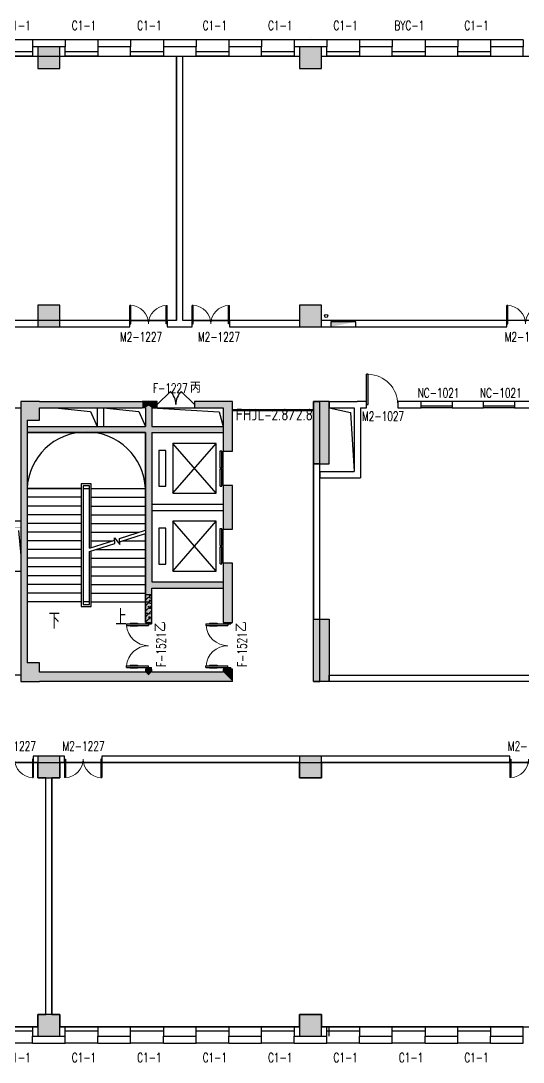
# Model space of a CAD drawing. Extents: x 1456273 to 1532071, y 313528 to 416301.
# Drawn here: x 1481734 to 1497859, y 382828 to 416301 of the extents above; entities that cross this region are included whole.
import ezdxf

# ---------------------------------------------------------------- set-up
doc = ezdxf.new("R2010")
doc.units = 0
doc.header["$LTSCALE"] = 1000
doc.header["$MEASUREMENT"] = 0
for name, color, linetype in [('body', 30, 'Continuous'), ('RM', 4, 'Continuous'), ('消防', 222, 'Continuous')]:
    doc.layers.add(name, color=color, linetype=linetype)
doc.styles.add('-宋体', font='GBENOR.shx', dxfattribs={"bigfont": 'GBCBIG.shx'})
doc.styles.add('_TCH_DIM', font='SIMPLEX', dxfattribs={"bigfont": 'GBCBIG'})
doc.styles.add('_TCH_WINDOW', font='txt.shx', dxfattribs={"height": 3.5, "bigfont": 'hztxt.shx'})

# ---------------------------------------------------------------- blocks, each defined once
blk = doc.blocks.new('cde')
at = {"layer": '消防'}
blk.add_hatch(color=256, dxfattribs=at).paths.add_polyline_path([(-873427, -271674), (-874227, -271674), (-873427, -271834)])
blk.add_lwpolyline([(-874227, -271674), (-873427, -271674), (-873427, -271834), (-874227, -271834)], close=True, dxfattribs=at)
blk = doc.blocks.new('$WINLIB2D$00000004')
for p, q in [((-0.5, 0.5), (0.5, 0.5)), ((-0.5, 0.241), (0.5, 0.241)), ((-0.5, -0.5), (0.5, -0.5))]:
    blk.add_line(p, q)
blk = doc.blocks.new('$DorLib2D$00000002')
for p, q in [((-0.5, 0), (-0.5, 0.4875)), ((-0.475, 0.4875), (-0.5, 0.4875)), ((-0.475, 0), (-0.475, 0.4875)), ((0.475, 0), (0.475, 0.4875)), ((0.475, 0.4875), (0.5, 0.4875)), ((0.5, 0), (0.5, 0.4875)), ((-0.5, 0), (-0.475, 0)), ((0.5, 0), (0.475, 0))]:
    blk.add_line(p, q)
at = {"lineweight": 13}
for centre, start, end in [((-0.4875, 0), 0, 88.53072), ((0.4875, 0), 91.46928, 180)]:
    blk.add_arc(centre, 0.4875, start, end, dxfattribs=at)
blk = doc.blocks.new('$DorLib2D$00000116')
at = {"color": 0}
for p, q in [((-0.5, 0), (-0.146, 0.354)), ((0.5, 0), (0.146, 0.354))]:
    blk.add_line(p, q, dxfattribs=at)
for centre, start, end in [((-0.5, 0), 0, 45), ((0.5, 0), 135, 180)]:
    blk.add_arc(centre, 0.5, start, end, dxfattribs=at)
blk = doc.blocks.new('$TCHSYS$LDOR22D')
for p, q in [((-0.517, 0.833), (-0.017, 0.833)), ((-0.517, 0.833), (-0.517, 0.667)), ((-0.517, 0.667), (-0.017, 0.667)), ((-0.017, 0.833), (-0.017, 0.667)), ((0.017, 0.833), (0.017, 0.667)), ((0.017, 0.833), (0.517, 0.833)), ((0.017, 0.667), (0.517, 0.667)), ((0.517, 0.833), (0.517, 0.667)), ((-0.5, 0.5), (0.5, 0.5))]:
    blk.add_line(p, q)
blk = doc.blocks.new('$DorLib2D$00000011')
for p, q in [((-0.467, 0.471), (-0.467, -0.062)), ((-0.467, 0.471), (-0.433, 0.471)), ((-0.433, 0.471), (-0.433, 0.004)), ((0.433, 0.471), (0.433, 0.004)), ((0.467, 0.471), (0.433, 0.471)), ((0.467, 0.471), (0.467, -0.062)), ((-0.483, 0.396), (-0.467, 0.396)), ((-0.483, 0.235), (-0.467, 0.235)), ((-0.417, 0.396), (-0.433, 0.396)), ((-0.417, 0.235), (-0.433, 0.235)), ((0.417, 0.396), (0.433, 0.396)), ((0.417, 0.235), (0.433, 0.235)), ((0.483, 0.396), (0.467, 0.396)), ((0.483, 0.235), (0.467, 0.235)), ((-0.5, 0.004), (-0.433, 0.004)), ((-0.5, 0.004), (-0.5, -0.062)), ((0.5, 0.004), (0.433, 0.004)), ((0.5, 0.004), (0.5, -0.062)), ((-0.5, -0.062), (-0.467, -0.062)), ((0.5, -0.062), (0.467, -0.062))]:
    blk.add_line(p, q)
at = {"lineweight": 13}
for p, q in [((-0.483, 0.396), (-0.483, 0.235)), ((-0.417, 0.396), (-0.417, 0.235)), ((0.417, 0.396), (0.417, 0.235)), ((0.483, 0.396), (0.483, 0.235))]:
    blk.add_line(p, q, dxfattribs=at)
for centre, start, end in [((-0.467, 0.004), 0, 85.904), ((0.467, 0.004), 94.096, 180)]:
    blk.add_arc(centre, 0.467, start, end, dxfattribs=at)
blk = doc.blocks.new('$DorLib2D$00000001')
for p, q in [((0.45, 0.975), (0.5, 0.975)), ((0.45, 0), (0.45, 0.975)), ((0.5, 0), (0.5, 0.975)), ((0.5, 0), (0.45, 0))]:
    blk.add_line(p, q)
at = {"lineweight": 13}
blk.add_arc((0.475, 0), 0.975, 91.4693, 180, dxfattribs=at)

msp = doc.modelspace()

# ---------------------------------------------------------------- hatches: boundary and pattern name
at = {"layer": 'body'}
for points in [[(1482284, 414765), (1482984, 414765), (1482984, 415465), (1482284, 415465)], [(1490684, 414765), (1491384, 414765), (1491384, 415465), (1490684, 415465)], [(1482284, 406464), (1482984, 406464), (1482984, 407164), (1482284, 407164)], [(1490684, 406464), (1491384, 406464), (1491384, 407164), (1490684, 407164)], [(1481734, 404065), (1481734, 403465), (1482334, 403465), (1482334, 404065)], [(1482334, 404065), (1482334, 403865), (1484284, 403865), (1484284, 404065)], [(1484284, 404065), (1484284, 403865), (1485634, 403865), (1485634, 404065)], [(1485834, 403931), (1485834, 404065), (1485634, 404065), (1485634, 403865), (1485734, 403865)], [(1485934, 403865), (1486109, 403865), (1486109, 404065), (1485834, 404065), (1485834, 403931)], [(1488534, 404065), (1487309, 404065), (1487309, 403865), (1488234, 403865)], [(1488234, 403865), (1488234, 402465), (1488534, 402465), (1488534, 404065)], [(1491634, 404065), (1491134, 404065), (1491134, 402065), (1491634, 402065)], [(1485834, 403931), (1485734, 403865), (1485734, 403265), (1485834, 403165), (1485934, 403265), (1485934, 403865)], [(1481934, 403465), (1481734, 403465), (1481734, 395665), (1481934, 395665)], [(1481934, 403065), (1484284, 403065), (1484284, 403265), (1481934, 403265)], [(1484284, 403265), (1484284, 403065), (1485734, 403065), (1485834, 403165), (1485734, 403265)], [(1485834, 403165), (1485734, 403065), (1485734, 400765), (1485934, 400765), (1485934, 403065)], [(1485834, 403165), (1485934, 403065), (1488234, 403065), (1488234, 403265), (1485934, 403265)], [(1488534, 399965), (1488534, 401365), (1488234, 401365), (1488234, 399965)], [(1485934, 400765), (1485734, 400765), (1485734, 398265), (1485868, 398198), (1485934, 398265)], [(1488534, 396965), (1488534, 398865), (1488234, 398865), (1488234, 396965)], [(1485734, 398265), (1485734, 396965), (1485934, 396965), (1485934, 398065), (1485868, 398198)], [(1485868, 398198), (1485934, 398065), (1488234, 398065), (1488234, 398265), (1485934, 398265)], [(1491634, 395065), (1491134, 395065), (1491134, 397065), (1491634, 397065)], [(1481734, 395665), (1481734, 395065), (1482334, 395065), (1482334, 395665)], [(1485834, 395265), (1485734, 395365), (1482334, 395365), (1482334, 395065), (1485834, 395065)], [(1485934, 395365), (1485934, 395465), (1485734, 395465), (1485734, 395365), (1485834, 395265)], [(1488534, 395065), (1488234, 395365), (1485934, 395365), (1485834, 395265), (1485834, 395065)], [(1488534, 395065), (1488534, 395465), (1488234, 395465), (1488234, 395365)], [(1482284, 391964), (1482984, 391964), (1482984, 392664), (1482284, 392664)], [(1490684, 391964), (1491384, 391964), (1491384, 392664), (1490684, 392664)], [(1482284, 383665), (1482984, 383665), (1482984, 384364), (1482284, 384364)], [(1490684, 383665), (1491384, 383665), (1491384, 384364), (1490684, 384364)]]:
    msp.add_hatch(color=256, dxfattribs=at).paths.add_polyline_path(points)
h = msp.add_hatch(dxfattribs=at)
h.set_pattern_fill('钢筋混凝土', color=256, scale=50, style=0)
h.set_pattern_definition([(45, (0, 0), (-88.388348, 88.388348), []), (50, (0, 0), (358.63009, -31.37607), [37.5, -412.5]), (355, (0, 0), (-69.37567, 376.09607), [30, -330]), (100.4514, (29.9, -2.6), (289.25469, 344.71977), [31.870095, -350.57106]), (46.1842, (0, 100), (533.62052, -82.75951), [56.25, -618.75]), (96.6356, (44.47, 93.1), (467.33135, 487.05894), [47.80514, -525.8565]), (351.1842, (0, 100), (467.33097, 487.0593), [45, -495]), (21, (50, 75), (298.453526, -201.309445), [37.5, -412.5]), (326, (50, 75), (121.65767, 362.57502), [30, -330]), (71.4514, (74.87, 58.22), (420.111314, 161.26525), [31.870095, -350.57106]), (37.5, (0, 0), (6.079928, 166.446927), [0, -326, 0, -335, 0, -331.25]), (7.5, (0, 0), (131.534769, 197.205856), [0, -191, 0, -318.5, 0, -126.25]), (327.5, (-111.5, 0), (266.911218, -11.277436), [0, -125, 0, -390, 0, -517.5]), (317.5, (-161.5, 0), (291.593085, 50.05249), [0, -162.5, 0, -259, 0, -367.5])])
h.paths.add_polyline_path([(1485934, 396965), (1485934, 397865), (1485734, 397865), (1485734, 396965)])

# ---------------------------------------------------------------- linework, layer by layer
for p, q in [((1491034, 415765), (1491034, 415765)), ((1483159, 415690), (1482109, 415690)), ((1482109, 415690), (1482109, 415465)), ((1483159, 415465), (1482109, 415465)), ((1482109, 415465), (1482109, 415165)), ((1482984, 415465), (1482284, 415465)), ((1482284, 415465), (1482284, 414765)), ((1482984, 414765), (1482984, 415465)), ((1483159, 415690), (1483159, 415465)), ((1483159, 415165), (1483159, 415465)), ((1485259, 415690), (1484209, 415690)), ((1484209, 415690), (1484209, 415465)), ((1485259, 415465), (1484209, 415465)), ((1484209, 415465), (1484209, 415165)), ((1485259, 415690), (1485259, 415465)), ((1485259, 415165), (1485259, 415465)), ((1487359, 415690), (1486309, 415690)), ((1486309, 415690), (1486309, 415465)), ((1487359, 415465), (1486309, 415465)), ((1486309, 415465), (1486309, 415165)), ((1487359, 415690), (1487359, 415465)), ((1487359, 415165), (1487359, 415465)), ((1489459, 415690), (1488409, 415690)), ((1488409, 415690), (1488409, 415465)), ((1489459, 415465), (1488409, 415465)), ((1488409, 415465), (1488409, 415165)), ((1489459, 415690), (1489459, 415465)), ((1489459, 415165), (1489459, 415465)), ((1491034, 415690), (1490509, 415690)), ((1490509, 415690), (1490509, 415465)), ((1490684, 415465), (1490509, 415465)), ((1490509, 415465), (1490509, 415165)), ((1491384, 415465), (1490684, 415465)), ((1490684, 415465), (1490684, 414765)), ((1491559, 415690), (1491034, 415690)), ((1491559, 415465), (1491384, 415465)), ((1491384, 414765), (1491384, 415465)), ((1491559, 415690), (1491559, 415465)), ((1491559, 415165), (1491559, 415465)), ((1493659, 415690), (1492609, 415690)), ((1492609, 415690), (1492609, 415465)), ((1493659, 415465), (1492609, 415465)), ((1492609, 415465), (1492609, 415165)), ((1493659, 415690), (1493659, 415465)), ((1493659, 415165), (1493659, 415465)), ((1495759, 415690), (1494709, 415690)), ((1494709, 415690), (1494709, 415465)), ((1495759, 415465), (1494709, 415465)), ((1494709, 415465), (1494709, 415165)), ((1495759, 415690), (1495759, 415465)), ((1495759, 415165), (1495759, 415465)), ((1497859, 415690), (1496809, 415690)), ((1496809, 415690), (1496809, 415465)), ((1497859, 415465), (1496809, 415465)), ((1496809, 415465), (1496809, 415165)), ((1497859, 415690), (1497859, 415465)), ((1497859, 415165), (1497859, 415465)), ((1482109, 415165), (1483159, 415165)), ((1484209, 415165), (1485259, 415165)), ((1486309, 415165), (1487359, 415165)), ((1486734, 406664), (1486734, 415165)), ((1486734, 415165), (1486934, 415165)), ((1486934, 406664), (1486934, 415165)), ((1488409, 415165), (1489459, 415165)), ((1490509, 415165), (1490684, 415165)), ((1491384, 415165), (1491559, 415165)), ((1492609, 415165), (1493659, 415165)), ((1494709, 415165), (1495759, 415165)), ((1496809, 415165), (1497859, 415165)), ((1482284, 414765), (1482984, 414765)), ((1490684, 414765), (1491384, 414765)), ((1482984, 407164), (1482284, 407164)), ((1482284, 407164), (1482284, 406464)), ((1482984, 406464), (1482984, 407164)), ((1491384, 407164), (1490684, 407164)), ((1490684, 407164), (1490684, 406464)), ((1491384, 406464), (1491384, 407164)), ((1485234, 406664), (1476034, 406664)), ((1476034, 406464), (1485234, 406464)), ((1482284, 406464), (1482984, 406464)), ((1485234, 406464), (1485234, 406664)), ((1486734, 406664), (1486434, 406664)), ((1486434, 406664), (1486434, 406464)), ((1486434, 406464), (1486834, 406464)), ((1486834, 406464), (1487234, 406464)), ((1487234, 406664), (1486934, 406664)), ((1487234, 406464), (1487234, 406664)), ((1490684, 406664), (1488434, 406664)), ((1488434, 406664), (1488434, 406464)), ((1488434, 406464), (1490684, 406464)), ((1490684, 406464), (1491384, 406464)), ((1497334, 406664), (1491384, 406664)), ((1491384, 406464), (1497334, 406464)), ((1497334, 406464), (1497334, 406664)), ((1481734, 404065), (1481734, 403465)), ((1482334, 404065), (1481734, 404065)), ((1482334, 404065), (1484284, 404065)), ((1484284, 404065), (1485634, 404065)), ((1485834, 404065), (1485634, 404065)), ((1486109, 404065), (1485834, 404065)), ((1486109, 403865), (1486109, 404065)), ((1488534, 404065), (1487309, 404065)), ((1487309, 404065), (1487309, 403865)), ((1488534, 402465), (1488534, 404065)), ((1491134, 395065), (1491134, 404065)), ((1491134, 404065), (1491334, 404065)), ((1491334, 395065), (1491334, 404065)), ((1491634, 404065), (1492534, 404065)), ((1491634, 404065), (1491634, 403865)), ((1492834, 404065), (1492536, 404065)), ((1492834, 403865), (1492834, 404065)), ((1494584, 404065), (1493834, 404065)), ((1493834, 404065), (1493834, 403865)), ((1494584, 403865), (1494584, 404065)), ((1496584, 404065), (1495584, 404065)), ((1495584, 404065), (1495584, 403865)), ((1496584, 403865), (1496584, 404065)), ((1498334, 404065), (1497584, 404065)), ((1497584, 404065), (1497584, 403865)), ((1482334, 403865), (1484284, 403865)), ((1482334, 403465), (1482334, 403865)), ((1482834, 403865), (1483975, 403740)), ((1483975, 403740), (1484184, 403265)), ((1484184, 403865), (1484184, 403265)), ((1484284, 403865), (1485634, 403865)), ((1484384, 403865), (1485525, 403740)), ((1484384, 403865), (1484384, 403265)), ((1485525, 403740), (1485734, 403265)), ((1485734, 403865), (1485634, 403865)), ((1485734, 403865), (1485734, 403265)), ((1485934, 403865), (1486109, 403865)), ((1485934, 403865), (1485934, 403265)), ((1485934, 403860), (1488101, 403735)), ((1486075, 403865), (1487309, 403865)), ((1487309, 403865), (1488234, 403865)), ((1488101, 403735), (1488234, 403265)), ((1488234, 403865), (1488234, 402465)), ((1491634, 403865), (1492314, 403716)), ((1491634, 403865), (1492434, 403865)), ((1492314, 403716), (1492434, 401815)), ((1492434, 403865), (1492434, 401815)), ((1492634, 403865), (1492634, 401615)), ((1492634, 403865), (1492834, 403865)), ((1493834, 403865), (1494584, 403865)), ((1495584, 403865), (1496584, 403865)), ((1497584, 403865), (1498334, 403865)), ((1481734, 403465), (1481734, 395665)), ((1481934, 403465), (1481934, 395665)), ((1481934, 403465), (1482334, 403465)), ((1481934, 403265), (1484284, 403265)), ((1481934, 403265), (1481934, 403065)), ((1481934, 403065), (1484284, 403065)), ((1485734, 403065), (1481934, 403065)), ((1481934, 403065), (1481934, 401265)), ((1484284, 403265), (1485734, 403265)), ((1484284, 403065), (1485734, 403065)), ((1485734, 403065), (1485734, 400765)), ((1485734, 401265), (1485734, 403065)), ((1485934, 403265), (1488234, 403265)), ((1485934, 403065), (1488234, 403065)), ((1485934, 403065), (1485934, 400765)), ((1488234, 403265), (1488234, 403065)), ((1488009, 402715), (1486609, 402715)), ((1486609, 402715), (1486609, 401115)), ((1486609, 401115), (1488009, 402715)), ((1488009, 401115), (1486609, 402715)), ((1488009, 401115), (1488009, 402715)), ((1486384, 402490), (1486159, 402490)), ((1486159, 402490), (1486159, 401340)), ((1486384, 401340), (1486384, 402490)), ((1488234, 402465), (1488534, 402465)), ((1491334, 401815), (1492434, 401815)), ((1491334, 401815), (1491334, 401615)), ((1483994, 401415), (1483674, 401415)), ((1483674, 401415), (1483674, 397475)), ((1483934, 401355), (1483734, 401355)), ((1483734, 401355), (1483734, 397535)), ((1483934, 399346), (1483934, 401355)), ((1483994, 399365), (1483994, 401415)), ((1486159, 401340), (1486384, 401340)), ((1488534, 401365), (1488234, 401365)), ((1488234, 401365), (1488234, 399965)), ((1488534, 399965), (1488534, 401365)), ((1491334, 401615), (1492634, 401615)), ((1481934, 401265), (1481934, 397625)), ((1483674, 401265), (1481934, 401265)), ((1481934, 401265), (1483674, 401265)), ((1483734, 401265), (1483734, 397625)), ((1483734, 401265), (1483934, 401265)), ((1483934, 399346), (1483934, 401265)), ((1483994, 401265), (1485734, 401265)), ((1483994, 401265), (1485734, 401265)), ((1485734, 399929), (1485734, 401265)), ((1486609, 401115), (1488009, 401115)), ((1483674, 400985), (1481934, 400985)), ((1483674, 400705), (1481934, 400705)), ((1483994, 400985), (1485734, 400985)), ((1483994, 400705), (1485734, 400705)), ((1485734, 400765), (1485734, 398265)), ((1485934, 400765), (1488234, 400765)), ((1485934, 400765), (1485934, 398265)), ((1488234, 400765), (1488234, 400565)), ((1483674, 400425), (1481934, 400425)), ((1483994, 400425), (1485734, 400425)), ((1485934, 400565), (1488234, 400565)), ((1483674, 400145), (1481934, 400145)), ((1483994, 400145), (1485734, 400145)), ((1488009, 400215), (1486609, 400215)), ((1486609, 400215), (1486609, 398615)), ((1486609, 398615), (1488009, 400215)), ((1488009, 398615), (1486609, 400215)), ((1488009, 398615), (1488009, 400215)), ((1481660, 399914), (1481734, 399115)), ((1483674, 399865), (1481934, 399865)), ((1483994, 399865), (1485537, 399865)), ((1484751, 399505), (1484742, 399683)), ((1484742, 399683), (1484908, 399471)), ((1484898, 399658), (1485734, 399929)), ((1484903, 399554), (1485734, 399823)), ((1485734, 397625), (1485734, 399823)), ((1486384, 399990), (1486159, 399990)), ((1486159, 399990), (1486159, 398840)), ((1486384, 398840), (1486384, 399990)), ((1488234, 399965), (1488534, 399965)), ((1483674, 399585), (1481934, 399585)), ((1483934, 399346), (1484746, 399609)), ((1483934, 399241), (1484751, 399505)), ((1483994, 399585), (1484672, 399585)), ((1484908, 399471), (1484898, 399658)), ((1484997, 399585), (1485734, 399585)), ((1483674, 399305), (1481934, 399305)), ((1483674, 399025), (1481934, 399025)), ((1483934, 397625), (1483934, 399241)), ((1483934, 397535), (1483934, 399241)), ((1483994, 397475), (1483994, 399260)), ((1483994, 399025), (1485734, 399025)), ((1484132, 399305), (1485734, 399305)), ((1483674, 398745), (1481934, 398745)), ((1483994, 398745), (1485734, 398745)), ((1486159, 398840), (1486384, 398840)), ((1488534, 398865), (1488234, 398865)), ((1488234, 398865), (1488234, 396965)), ((1488534, 396965), (1488534, 398865)), ((1483674, 398465), (1481934, 398465)), ((1483994, 398465), (1485734, 398465)), ((1486609, 398615), (1488009, 398615)), ((1483674, 398185), (1481934, 398185)), ((1483994, 398185), (1485734, 398185)), ((1485734, 398265), (1485734, 396965)), ((1485934, 398265), (1488234, 398265)), ((1485934, 398065), (1488234, 398065)), ((1485934, 396965), (1485934, 398065)), ((1488234, 398265), (1488234, 398065)), ((1483674, 397905), (1481934, 397905)), ((1483994, 397905), (1485734, 397905)), ((1485734, 396965), (1485734, 397865)), ((1485734, 397865), (1485934, 397865)), ((1485934, 396965), (1485934, 397865)), ((1483674, 397625), (1481934, 397625)), ((1483674, 397475), (1483994, 397475)), ((1483934, 397625), (1483734, 397625)), ((1483734, 397535), (1483934, 397535)), ((1483994, 397625), (1485734, 397625)), ((1485734, 396965), (1485934, 396965)), ((1485734, 396965), (1485934, 396965)), ((1488234, 396965), (1488534, 396965)), ((1481734, 395665), (1481734, 395065)), ((1482334, 395665), (1481934, 395665)), ((1482334, 395365), (1482334, 395665)), ((1485734, 395365), (1482334, 395365)), ((1485934, 395465), (1485734, 395465)), ((1485734, 395465), (1485734, 395365)), ((1485934, 395365), (1485934, 395465)), ((1488234, 395365), (1485934, 395365)), ((1488534, 395465), (1488234, 395465)), ((1488234, 395465), (1488234, 395365)), ((1488534, 395065), (1488534, 395465)), ((1481734, 395065), (1482334, 395065)), ((1485834, 395065), (1482334, 395065)), ((1488534, 395065), (1485834, 395065)), ((1491134, 395065), (1491334, 395065)), ((1482284, 392664), (1482134, 392664)), ((1482134, 392664), (1482134, 392465)), ((1482984, 392664), (1482284, 392664)), ((1482284, 392664), (1482284, 391964)), ((1483135, 392664), (1482984, 392664)), ((1482984, 391964), (1482984, 392664)), ((1483135, 392465), (1483135, 392664)), ((1490684, 392664), (1484335, 392664)), ((1484335, 392664), (1484335, 392465)), ((1491384, 392664), (1490684, 392664)), ((1490684, 392664), (1490684, 391964)), ((1497434, 392664), (1491384, 392664)), ((1491384, 391964), (1491384, 392664)), ((1497434, 392465), (1497434, 392664)), ((1482134, 392465), (1482284, 392465)), ((1482984, 392465), (1483135, 392465)), ((1484335, 392465), (1490684, 392465)), ((1491384, 392465), (1497434, 392465)), ((1482284, 391964), (1482984, 391964)), ((1482534, 384364), (1482534, 391964)), ((1482734, 384364), (1482734, 391964)), ((1490684, 391964), (1491384, 391964)), ((1482984, 384364), (1482284, 384364)), ((1482284, 384364), (1482284, 383665)), ((1482984, 383665), (1482984, 384364)), ((1491384, 384364), (1490684, 384364)), ((1490684, 384364), (1490684, 383665)), ((1491384, 383665), (1491384, 384364)), ((1482284, 383965), (1482109, 383965)), ((1482109, 383965), (1482109, 383665)), ((1483159, 383965), (1482984, 383965)), ((1483159, 383665), (1483159, 383965)), ((1485259, 383965), (1484209, 383965)), ((1484209, 383965), (1484209, 383665)), ((1485259, 383665), (1485259, 383965)), ((1487359, 383965), (1486309, 383965)), ((1486309, 383965), (1486309, 383665)), ((1487359, 383665), (1487359, 383965)), ((1489459, 383965), (1488409, 383965)), ((1488409, 383965), (1488409, 383665)), ((1489459, 383665), (1489459, 383965)), ((1490684, 383965), (1490509, 383965)), ((1490509, 383965), (1490509, 383665)), ((1491559, 383965), (1491384, 383965)), ((1491559, 383665), (1491559, 383965)), ((1491634, 383965), (1491634, 383965)), ((1491634, 383665), (1491634, 383965)), ((1493659, 383965), (1492609, 383965)), ((1492609, 383965), (1492609, 383665)), ((1493659, 383665), (1493659, 383965)), ((1495759, 383965), (1494709, 383965)), ((1494709, 383965), (1494709, 383665)), ((1495759, 383665), (1495759, 383965)), ((1497859, 383965), (1496809, 383965)), ((1496809, 383965), (1496809, 383665)), ((1497859, 383665), (1497859, 383965)), ((1482109, 383665), (1482284, 383665)), ((1482109, 383440), (1482109, 383665)), ((1482284, 383665), (1482984, 383665)), ((1482984, 383665), (1483159, 383665)), ((1483159, 383440), (1483159, 383665)), ((1484209, 383665), (1485259, 383665)), ((1484209, 383440), (1484209, 383665)), ((1485259, 383440), (1485259, 383665)), ((1486309, 383665), (1487359, 383665)), ((1486309, 383440), (1486309, 383665)), ((1487359, 383440), (1487359, 383665)), ((1488409, 383665), (1489459, 383665)), ((1488409, 383440), (1488409, 383665)), ((1489459, 383440), (1489459, 383665)), ((1490509, 383665), (1490684, 383665)), ((1490509, 383440), (1490509, 383665)), ((1490684, 383665), (1491384, 383665)), ((1491384, 383665), (1491559, 383665)), ((1491559, 383440), (1491559, 383665)), ((1491634, 383665), (1491634, 383665)), ((1492609, 383665), (1493659, 383665)), ((1492609, 383440), (1492609, 383665)), ((1493659, 383440), (1493659, 383665)), ((1494709, 383665), (1495759, 383665)), ((1494709, 383440), (1494709, 383665)), ((1495759, 383440), (1495759, 383665)), ((1496809, 383665), (1497859, 383665)), ((1496809, 383440), (1496809, 383665)), ((1497859, 383440), (1497859, 383665)), ((1482109, 383440), (1482634, 383440)), ((1482634, 383440), (1483159, 383440)), ((1484209, 383440), (1485259, 383440)), ((1486309, 383440), (1487359, 383440)), ((1488409, 383440), (1489459, 383440)), ((1490509, 383440), (1491034, 383440)), ((1491034, 383440), (1491559, 383440)), ((1492609, 383440), (1493659, 383440)), ((1494709, 383440), (1495759, 383440)), ((1496809, 383440), (1497859, 383440))]:
    msp.add_line(p, q, dxfattribs=at)
for points in [[(1491634, 404065), (1491134, 404065), (1491134, 402065), (1491634, 402065)], [(1481734, 403865), (1481734, 400215), (1481134, 400215), (1481134, 403865)], [(1491334, 402065), (1491134, 402065), (1491134, 397065), (1491334, 397065)], [(1481734, 398615), (1481734, 395265), (1481134, 395265), (1481134, 398615)], [(1491634, 395065), (1491134, 395065), (1491134, 397065), (1491634, 397065)], [(1491636, 395265), (1510136, 395265), (1510136, 395065), (1491636, 395065)], [(1491636, 395265), (1510134, 395265), (1510134, 395065), (1491636, 395065)]]:
    msp.add_lwpolyline(points, close=True, dxfattribs=at)
at = {"layer": 'body', "const_width": 1}
msp.add_lwpolyline([(1474234, 399365), (1479634, 399365), (1479634, 400015), (1481734, 400015), (1481734, 400215), (1479434, 400215), (1479434, 399565), (1474234, 399565)], close=True, dxfattribs=at)
at = {"layer": 'body'}
msp.add_arc((1483834, 401180), 1902, 2.5329, 177.4671, dxfattribs=at)
at = {"layer": 'RM'}
for points in [[(1474334, 414765), (1474584, 414765), (1474584, 415165), (1482284, 415165), (1482284, 414765), (1482984, 414765), (1482984, 415165), (1486734, 415165), (1486734, 406664), (1482984, 406664), (1482984, 407164), (1482284, 407164), (1482284, 406664), (1474584, 406664), (1474584, 407164), (1474334, 407164)], [(1486934, 415165), (1490684, 415165), (1490684, 414765), (1491384, 414765), (1491384, 415165), (1499084, 415165), (1499084, 414765), (1499434, 414765), (1499434, 407164), (1498834, 407164), (1498834, 406664), (1491384, 406664), (1491384, 407164), (1490684, 407164), (1490684, 406664), (1486934, 406664)], [(1465934, 384364), (1466184, 384364), (1466184, 383965), (1473884, 383965), (1473884, 384364), (1474584, 384364), (1474584, 383965), (1482284, 383965), (1482284, 384364), (1482534, 384364), (1482534, 391964), (1482284, 391964), (1482284, 392465), (1474584, 392465), (1474584, 391964), (1473884, 391964), (1473884, 392465), (1466184, 392465), (1466184, 391964), (1465934, 391964)], [(1499334, 391964), (1498834, 391964), (1498834, 392465), (1491384, 392465), (1491384, 391964), (1490684, 391964), (1490684, 392465), (1482984, 392465), (1482984, 391964), (1482734, 391964), (1482734, 384364), (1482984, 384364), (1482984, 383965), (1490684, 383965), (1490684, 384364), (1491384, 384364), (1491384, 383965), (1499084, 383965), (1499084, 384364), (1499334, 384364)]]:
    msp.add_lwpolyline(points, close=True, dxfattribs=at)
at = {"layer": '消防'}
for p, q in [((1485234, 406664), (1486434, 406664)), ((1487234, 406664), (1488434, 406664)), ((1459434, 392465), (1513634, 392465))]:
    msp.add_line(p, q, dxfattribs=at)
at = {"layer": '消防', "const_width": 80}
msp.add_lwpolyline([(1488534, 403788), (1491134, 403788)], dxfattribs=at)
at = {"layer": '消防', "linetype": 'Continuous'}
msp.add_circle((1491534, 406814), 50, dxfattribs=at)

# ---------------------------------------------------------------- block references
at = {"layer": 'body'}
ref = msp.add_blockref('$WINLIB2D$00000004', (1481584, 415427), dxfattribs=dict(at, xscale=1050, yscale=525, zscale=1050, rotation=180))
ref.add_attrib('A', 'C1-1', (1481269, 416003), dxfattribs={"height": 297.5, "style": '_TCH_WINDOW', "width": 0.705882})
ref = msp.add_blockref('$WINLIB2D$00000004', (1483684, 415427), dxfattribs=dict(at, xscale=1050, yscale=525, zscale=1050, rotation=180))
ref.add_attrib('A', 'C1-1', (1483369, 416003), dxfattribs={"height": 297.5, "style": '_TCH_WINDOW', "width": 0.705882})
ref = msp.add_blockref('$WINLIB2D$00000004', (1485784, 415427), dxfattribs=dict(at, xscale=1050, yscale=525, zscale=1050, rotation=180))
ref.add_attrib('A', 'C1-1', (1485469, 416003), dxfattribs={"height": 297.5, "style": '_TCH_WINDOW', "width": 0.705882})
ref = msp.add_blockref('$WINLIB2D$00000004', (1487884, 415427), dxfattribs=dict(at, xscale=1050, yscale=525, zscale=1050, rotation=180))
ref.add_attrib('A', 'C1-1', (1487569, 416003), dxfattribs={"height": 297.5, "style": '_TCH_WINDOW', "width": 0.705882})
ref = msp.add_blockref('$WINLIB2D$00000004', (1489984, 415427), dxfattribs=dict(at, xscale=1050, yscale=525, zscale=1050, rotation=180))
ref.add_attrib('A', 'C1-1', (1489669, 416003), dxfattribs={"height": 297.5, "style": '_TCH_WINDOW', "width": 0.705882})
ref = msp.add_blockref('$WINLIB2D$00000004', (1492084, 415427), dxfattribs=dict(at, xscale=1050, yscale=525, zscale=1050, rotation=180))
ref.add_attrib('A', 'C1-1', (1491769, 416003), dxfattribs={"height": 297.5, "style": '_TCH_WINDOW', "width": 0.705882})
ref = msp.add_blockref('$WINLIB2D$00000004', (1494184, 415427), dxfattribs=dict(at, xscale=1050, yscale=525, zscale=1050, rotation=180))
ref.add_attrib('A', 'BYC-1', (1493729, 416003), dxfattribs={"height": 297.5, "style": '_TCH_WINDOW', "width": 0.705882})
ref = msp.add_blockref('$WINLIB2D$00000004', (1496284, 415427), dxfattribs=dict(at, xscale=1050, yscale=525, zscale=1050, rotation=180))
ref.add_attrib('A', 'C1-1', (1495969, 416003), dxfattribs={"height": 297.5, "style": '_TCH_WINDOW', "width": 0.705882})
ref = msp.add_blockref('$DorLib2D$00000002', (1485834, 406564), dxfattribs=dict(at, xscale=-1200, yscale=-1200, zscale=1200, rotation=180))
ref.add_attrib('A', 'M2-1227', (1484919, 405991), dxfattribs={"height": 297.5, "style": '_TCH_WINDOW', "width": 0.705882})
ref = msp.add_blockref('$DorLib2D$00000002', (1487834, 406564), dxfattribs=dict(at, xscale=1200, yscale=-1200, zscale=-1200, rotation=180))
ref.add_attrib('A', 'M2-1227', (1487419, 405991), dxfattribs={"height": 297.5, "style": '_TCH_WINDOW', "width": 0.705882})
ref = msp.add_blockref('$DorLib2D$00000002', (1497934, 406564), dxfattribs=dict(at, xscale=-1200, yscale=-1200, zscale=1200, rotation=180))
ref.add_attrib('A', 'M2-1227', (1497269, 405991), dxfattribs={"height": 297.5, "style": '_TCH_WINDOW', "width": 0.705882})
ref = msp.add_blockref('$DorLib2D$00000001', (1493334, 403965), dxfattribs=dict(at, xscale=-1000, yscale=1000, zscale=-1000, rotation=359.999999999067))
ref.add_attrib('A', 'M2-1027', (1492687, 403441), dxfattribs={"height": 297.5, "style": '_TCH_WINDOW', "width": 0.705882})
for name, p, xscale, yscale, zscale, rotation in [('$DorLib2D$00000116', (1486709, 403965), -1200, -1200, -1200, 180.0000000006984), ('$TCHSYS$LDOR22D', (1488384, 401915), 1100, 300, 1100, 89.99999999999699), ('$TCHSYS$LDOR22D', (1488384, 399415), 1100, 300, 1100, 89.99999999999699), ('$DorLib2D$00000011', (1485834, 396215), -1500, -1500, -1500, 269.9999999999822), ('$DorLib2D$00000011', (1488384, 396215), 1500, 1500, 1500, 89.99999999999699)]:
    msp.add_blockref(name, p, dxfattribs=dict(at, xscale=xscale, yscale=yscale, zscale=zscale, rotation=rotation))
ref = msp.add_blockref('$WINLIB2D$00000004', (1495084, 403965), dxfattribs=dict(at, xscale=-1000, yscale=-200, zscale=-1000, rotation=359.999999999067))
ref.add_attrib('A', 'NC-1021', (1494472, 404191), dxfattribs={"height": 297.5, "style": '_TCH_WINDOW', "width": 0.705882})
ref = msp.add_blockref('$WINLIB2D$00000004', (1497084, 403965), dxfattribs=dict(at, xscale=-1000, yscale=-200, zscale=-1000, rotation=359.999999999067))
ref.add_attrib('A', 'NC-1021', (1496472, 404191), dxfattribs={"height": 297.5, "style": '_TCH_WINDOW', "width": 0.705882})
ref = msp.add_blockref('$DorLib2D$00000002', (1481534, 392565), dxfattribs=dict(at, xscale=1200, yscale=-1200, zscale=-1200))
ref.add_attrib('A', 'M2-1227', (1480869, 392840), dxfattribs={"height": 297.5, "style": '_TCH_WINDOW', "width": 0.705882})
ref = msp.add_blockref('$DorLib2D$00000002', (1483735, 392565), dxfattribs=dict(at, xscale=-1200, yscale=-1200, zscale=1200))
ref.add_attrib('A', 'M2-1227', (1483070, 392840), dxfattribs={"height": 297.5, "style": '_TCH_WINDOW', "width": 0.705882})
ref = msp.add_blockref('$DorLib2D$00000002', (1498034, 392565), dxfattribs=dict(at, xscale=1200, yscale=-1200, zscale=-1200))
ref.add_attrib('A', 'M2-1227', (1497369, 392840), dxfattribs={"height": 297.5, "style": '_TCH_WINDOW', "width": 0.705882})
ref = msp.add_blockref('$WINLIB2D$00000004', (1481584, 383702), dxfattribs=dict(at, xscale=-1050, yscale=525, zscale=-1050))
ref.add_attrib('A', 'C1-1', (1481269, 382828), dxfattribs={"height": 297.5, "style": '_TCH_WINDOW', "width": 0.705882})
ref = msp.add_blockref('$WINLIB2D$00000004', (1483684, 383702), dxfattribs=dict(at, xscale=-1050, yscale=525, zscale=-1050))
ref.add_attrib('A', 'C1-1', (1483369, 382828), dxfattribs={"height": 297.5, "style": '_TCH_WINDOW', "width": 0.705882})
ref = msp.add_blockref('$WINLIB2D$00000004', (1485784, 383702), dxfattribs=dict(at, xscale=-1050, yscale=525, zscale=-1050))
ref.add_attrib('A', 'C1-1', (1485469, 382828), dxfattribs={"height": 297.5, "style": '_TCH_WINDOW', "width": 0.705882})
ref = msp.add_blockref('$WINLIB2D$00000004', (1487884, 383702), dxfattribs=dict(at, xscale=-1050, yscale=525, zscale=-1050))
ref.add_attrib('A', 'C1-1', (1487569, 382828), dxfattribs={"height": 297.5, "style": '_TCH_WINDOW', "width": 0.705882})
ref = msp.add_blockref('$WINLIB2D$00000004', (1489984, 383702), dxfattribs=dict(at, xscale=-1050, yscale=525, zscale=-1050))
ref.add_attrib('A', 'C1-1', (1489669, 382828), dxfattribs={"height": 297.5, "style": '_TCH_WINDOW', "width": 0.705882})
ref = msp.add_blockref('$WINLIB2D$00000004', (1492084, 383702), dxfattribs=dict(at, xscale=-1050, yscale=525, zscale=-1050))
ref.add_attrib('A', 'C1-1', (1491769, 382828), dxfattribs={"height": 297.5, "style": '_TCH_WINDOW', "width": 0.705882})
ref = msp.add_blockref('$WINLIB2D$00000004', (1494184, 383702), dxfattribs=dict(at, xscale=-1050, yscale=525, zscale=-1050))
ref.add_attrib('A', 'C1-1', (1493869, 382828), dxfattribs={"height": 297.5, "style": '_TCH_WINDOW', "width": 0.705882})
ref = msp.add_blockref('$WINLIB2D$00000004', (1496284, 383702), dxfattribs=dict(at, xscale=-1050, yscale=525, zscale=-1050))
ref.add_attrib('A', 'C1-1', (1495969, 382828), dxfattribs={"height": 297.5, "style": '_TCH_WINDOW', "width": 0.705882})
at = {"layer": '消防', "xscale": -1}
msp.add_blockref('cde', (618258, 678299), dxfattribs=at)

# ---------------------------------------------------------------- texts
at = {"layer": 'body'}
for s, height, style, p in [('丙', 350, '_TCH_WINDOW', (1487164, 404344)), ('上', 506, '_TCH_DIM', (1484765, 396875)), ('下', 506, '_TCH_DIM', (1482625, 396767))]:
    msp.add_text(s, height=height, dxfattribs=dict(at, style=style)).set_placement(p)
at = {"layer": 'body', "style": '_TCH_WINDOW', "width": 0.705882}
msp.add_text('F-1227', height=297.5, dxfattribs=at).set_placement((1485974, 404344))
at = {"layer": 'body', "style": '_TCH_WINDOW'}
for p in [(1486384, 396652), (1488984, 396652)]:
    msp.add_text('乙', height=350, rotation=90, dxfattribs=at).set_placement(p)
at = {"layer": 'body', "style": '_TCH_WINDOW', "width": 0.705882}
for p in [(1486384, 395532), (1488984, 395532)]:
    msp.add_text('F-1521', height=297.5, rotation=90, dxfattribs=at).set_placement(p)
at = {"layer": '消防', "style": '-宋体'}
msp.add_text('FHJL-2.8/2.8', height=375, dxfattribs=at).set_placement((1488630, 403455))

doc.saveas('drawing.dxf')
